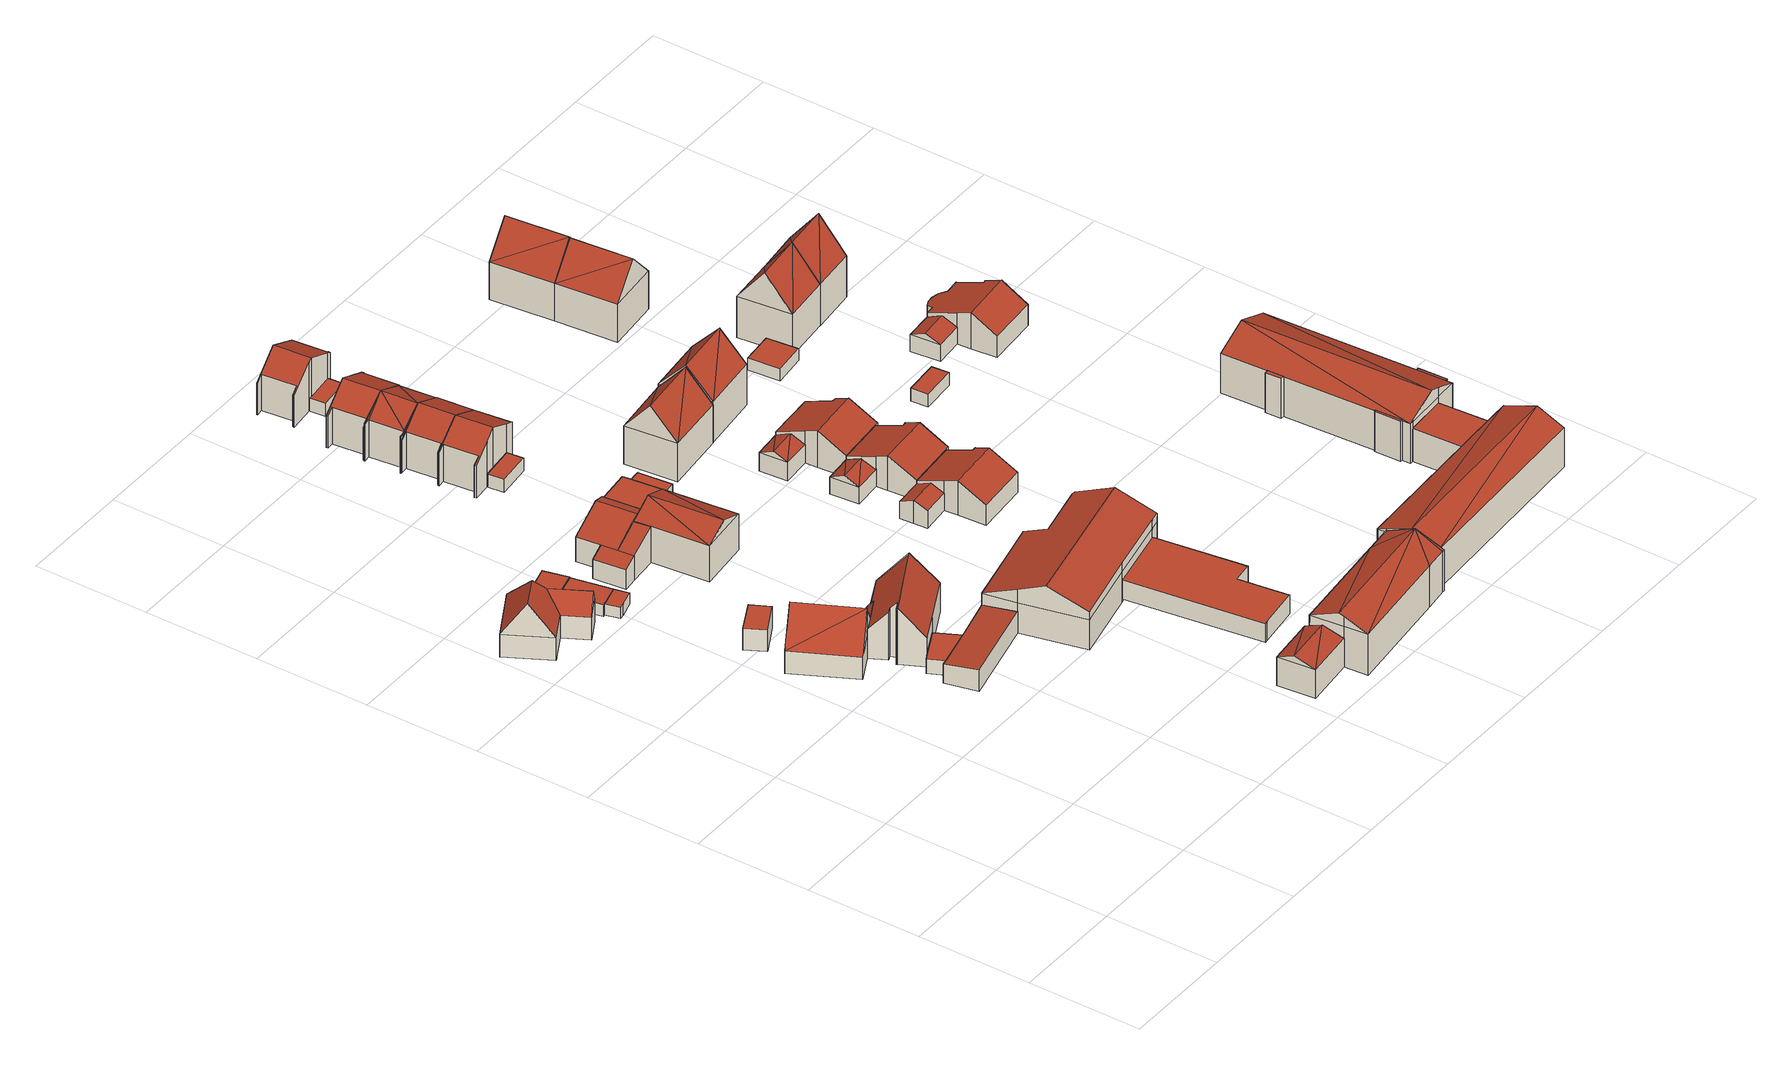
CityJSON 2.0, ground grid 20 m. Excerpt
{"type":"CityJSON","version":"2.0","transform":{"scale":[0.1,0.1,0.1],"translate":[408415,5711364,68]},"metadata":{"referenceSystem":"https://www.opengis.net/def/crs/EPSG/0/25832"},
"CityObjects":{
"building1":{"type":"Building","attributes":{"Gemeindeschluessel":"05978036","Geometrietyp2DReferenz":"3000","function":"31001_1000","roofType":"5000","measuredHeight":10.2},"geometry":[{"type":"MultiSurface","lod":"2","boundaries":[[[0,1,2,3]],[[1,4,5,2]],[[4,6,7,5]],[[6,8,9,7]],[[8,10,11,9]],[[10,0,3,11]],[[12,10,8]],[[13,14,12,8,6]],[[15,13,6,4]],[[15,4,1]],[[14,13,15,1,0]],[[12,14,0,10]],[[3,2,5,7,9,11]]],"semantics":{"surfaces":[{"type":"WallSurface"},{"type":"RoofSurface"},{"type":"GroundSurface"}],"values":[0,0,0,0,0,0,0,1,1,0,1,1,2]}}]},
"building2":{"type":"Building","attributes":{"Gemeindeschluessel":"05978036","Geometrietyp2DReferenz":"3000","function":"31001_1000","roofType":"3100","measuredHeight":9.92},"geometry":[{"type":"MultiSurface","lod":"2","boundaries":[[[16,17,18,19]],[[17,20,21,18]],[[20,22,23,21]],[[22,24,25,23]],[[24,26,27,25]],[[26,16,19,27]],[[28,16,29]],[[29,16,26]],[[22,20,17,28]],[[28,29,30,22]],[[22,30,24]],[[24,30,29,26]],[[16,28,17]],[[19,18,21,23,25,27]]],"semantics":{"surfaces":[{"type":"WallSurface"},{"type":"RoofSurface"},{"type":"GroundSurface"}],"values":[0,0,0,0,0,0,1,1,1,1,0,0,0,2]}}]},
"building3":{"type":"Building","attributes":{"Gemeindeschluessel":"05978036","Geometrietyp2DReferenz":"3000","function":"31001_1310","roofType":"1000","measuredHeight":2.11},"geometry":[{"type":"MultiSurface","lod":"2","boundaries":[[[31,32,33,34]],[[32,35,36,33]],[[35,37,38,36]],[[37,39,40,38]],[[39,41,42,40]],[[41,31,34,42]],[[41,39,37,35,32,31]],[[34,33,36,38,40,42]]],"semantics":{"surfaces":[{"type":"WallSurface"},{"type":"RoofSurface"},{"type":"GroundSurface"}],"values":[0,0,0,0,0,0,1,2]}}]},
"building4":{"type":"Building","attributes":{"Gemeindeschluessel":"05978036","Geometrietyp2DReferenz":"3000","function":"31001_2460","roofType":"2100","measuredHeight":2.49},"geometry":[{"type":"MultiSurface","lod":"2","boundaries":[[[43,44,45,46]],[[44,47,48,45]],[[47,37,38,48]],[[37,35,36,38]],[[35,32,33,36]],[[32,43,46,33]],[[32,35,37,47,44,43]],[[46,45,48,38,36,33]]],"semantics":{"surfaces":[{"type":"WallSurface"},{"type":"RoofSurface"},{"type":"GroundSurface"}],"values":[0,0,0,0,0,0,1,2]}}]},
"building5":{"type":"Building","attributes":{"Gemeindeschluessel":"05978036","Geometrietyp2DReferenz":"3000","function":"51009_1610","roofType":"1000","measuredHeight":2.52},"geometry":[{"type":"MultiSurface","lod":"2","boundaries":[[[49,50,51,52]],[[50,53,48,51]],[[53,54,45,48]],[[54,49,52,45]],[[54,53,50,49]],[[52,51,48,45]]],"semantics":{"surfaces":[{"type":"WallSurface"},{"type":"RoofSurface"},{"type":"GroundSurface"}],"values":[0,0,0,0,1,2]}}]},
"building6":{"type":"Building","attributes":{"Gemeindeschluessel":"05978036","Geometrietyp2DReferenz":"3000","function":"31001_2460","roofType":"1000","measuredHeight":3.92},"geometry":[{"type":"MultiSurface","lod":"2","boundaries":[[[55,56,57,58]],[[56,59,60,57]],[[59,61,62,60]],[[61,55,58,62]],[[61,59,56,55]],[[58,57,60,62]]],"semantics":{"surfaces":[{"type":"WallSurface"},{"type":"RoofSurface"},{"type":"GroundSurface"}],"values":[0,0,0,0,1,2]}}]},
"building7":{"type":"Building","attributes":{"Gemeindeschluessel":"05978036","Geometrietyp2DReferenz":"3000","function":"31001_2460","roofType":"1000","measuredHeight":2.75},"geometry":[{"type":"MultiSurface","lod":"2","boundaries":[[[63,64,65,66]],[[64,67,68,65]],[[67,69,70,68]],[[69,71,72,70]],[[71,63,66,72]],[[71,69,67,64,63]],[[66,65,68,70,72]]],"semantics":{"surfaces":[{"type":"WallSurface"},{"type":"RoofSurface"},{"type":"GroundSurface"}],"values":[0,0,0,0,0,1,2]}}]},
"building8":{"type":"Building","attributes":{"Gemeindeschluessel":"05978036","Geometrietyp2DReferenz":"3000","function":"31001_2460","roofType":"2100","measuredHeight":4.07},"geometry":[{"type":"MultiSurface","lod":"2","boundaries":[[[73,74,75,76]],[[74,77,78,75]],[[77,79,80,78]],[[79,81,82,80]],[[81,83,84,82]],[[83,73,76,84]],[[83,81,79,77,74,73]],[[76,75,78,80,82,84]]],"semantics":{"surfaces":[{"type":"WallSurface"},{"type":"RoofSurface"},{"type":"GroundSurface"}],"values":[0,0,0,0,0,0,1,2]}}]},
"building9":{"type":"Building","attributes":{"Gemeindeschluessel":"05978036","Geometrietyp2DReferenz":"3000","function":"31001_1000"},"children":["building9-1","building9-2"]},
"building9-1":{"type":"BuildingPart","attributes":{"roofType":"3100","measuredHeight":10.44},"parents":["building9"],"geometry":[{"type":"MultiSurface","lod":"2","boundaries":[[[85,86,87,88]],[[86,89,90,87]],[[89,91,92,90]],[[91,93,94,92]],[[93,95,96,94]],[[95,97,98,96]],[[97,99,25,98]],[[99,100,23,25]],[[101,102,103,104]],[[101,105,106,102]],[[105,107,108,106]],[[107,109,110,108]],[[109,111,112,110]],[[111,85,88,112]],[[107,105,101,104,113,114,100,99,97,95,93,91,89]],[[89,86,85,111,109,107]],[[88,87,90,92,94,96,98,25,23,115,103,102,106,108,110,112]],[[114,115,23,100]],[[104,103,115,114,113]]],"semantics":{"surfaces":[{"type":"WallSurface"},{"type":"RoofSurface"},{"type":"GroundSurface"},{"type":"ClosureSurface"}],"values":[0,0,0,0,0,0,0,0,0,0,0,0,0,0,1,1,2,3,3]}}]},
"building9-2":{"type":"BuildingPart","attributes":{"roofType":"2100","measuredHeight":5.48},"parents":["building9"],"geometry":[{"type":"MultiSurface","lod":"2","boundaries":[[[116,21,23,100]],[[116,117,118,21]],[[117,119,120,118]],[[119,121,122,120]],[[121,104,103,122]],[[114,113,104,121,119,117,116,100]],[[23,21,118,120,122,103,115]],[[115,103,104,113,114]],[[100,23,115,114]]],"semantics":{"surfaces":[{"type":"WallSurface"},{"type":"RoofSurface"},{"type":"GroundSurface"},{"type":"ClosureSurface"}],"values":[0,0,0,0,0,1,2,3,3]}}]},
"building10":{"type":"Building","attributes":{"Gemeindeschluessel":"05978036","Geometrietyp2DReferenz":"3000","function":"31001_1000"},"children":["building10-1","building10-2","building10-3","building10-4"]},
"building10-1":{"type":"BuildingPart","attributes":{"roofType":"2100","measuredHeight":4.55},"parents":["building10"],"geometry":[{"type":"MultiSurface","lod":"2","boundaries":[[[123,124,125,126]],[[123,127,128,124]],[[127,129,130,128]],[[129,127,123,126,131]],[[125,124,128,130,132]],[[126,125,132,131]],[[132,130,129,131]]],"semantics":{"surfaces":[{"type":"WallSurface"},{"type":"RoofSurface"},{"type":"GroundSurface"},{"type":"ClosureSurface"}],"values":[0,0,0,1,2,3,3]}}]},
"building10-2":{"type":"BuildingPart","attributes":{"roofType":"3100","measuredHeight":8.54},"parents":["building10"],"geometry":[{"type":"MultiSurface","lod":"2","boundaries":[[[133,134,135,136]],[[134,137,138,135]],[[139,140,141,142,143]],[[139,133,136,140]],[[139,144,133]],[[139,145,144]],[[134,144,145]],[[145,146,147,148,137,134]],[[143,146,145,139]],[[133,144,134]],[[136,135,138,149,141,140]],[[149,138,137,148,150]],[[141,149,150,142]],[[142,150,148,143]],[[146,143,147]],[[147,143,148]]],"semantics":{"surfaces":[{"type":"WallSurface"},{"type":"RoofSurface"},{"type":"GroundSurface"},{"type":"ClosureSurface"}],"values":[0,0,0,0,1,1,1,1,0,0,2,3,3,3,0,3]}}]},
"building10-3":{"type":"BuildingPart","attributes":{"roofType":"2100","measuredHeight":6.69},"parents":["building10"],"geometry":[{"type":"MultiSurface","lod":"2","boundaries":[[[126,125,138,137]],[[126,137,148,151,131]],[[132,149,138,125]],[[132,131,151,150,149]],[[150,151,148]],[[137,138,149,150,148]],[[132,125,126,131]]],"semantics":{"surfaces":[{"type":"WallSurface"},{"type":"RoofSurface"},{"type":"GroundSurface"},{"type":"ClosureSurface"}],"values":[0,1,2,3,3,3,3]}}]},
"building10-4":{"type":"BuildingPart","attributes":{"roofType":"3100","measuredHeight":7.18},"parents":["building10"],"geometry":[{"type":"MultiSurface","lod":"2","boundaries":[[[152,153,130,129]],[[152,154,155,153]],[[154,142,141,155]],[[129,131,156,157,152]],[[158,157,156,147,143]],[[154,158,143,142]],[[152,157,158,154]],[[130,153,155,141,149,132]],[[149,141,142,150]],[[131,132,149,150,151]],[[132,131,129,130]],[[151,148,147,156,131]],[[142,143,148,150]],[[143,147,148]],[[150,148,151]]],"semantics":{"surfaces":[{"type":"WallSurface"},{"type":"RoofSurface"},{"type":"GroundSurface"},{"type":"ClosureSurface"}],"values":[0,0,0,1,1,0,0,2,3,3,3,0,3,3,3]}}]},
"building11":{"type":"Building","attributes":{"Gemeindeschluessel":"05978036","Geometrietyp2DReferenz":"3000","function":"31001_2460","roofType":"1000","measuredHeight":3.06},"geometry":[{"type":"MultiSurface","lod":"2","boundaries":[[[159,160,161,162]],[[160,163,164,161]],[[163,165,166,164]],[[165,167,168,166]],[[167,159,162,168]],[[167,165,163,160,159]],[[162,161,164,166,168]]],"semantics":{"surfaces":[{"type":"WallSurface"},{"type":"RoofSurface"},{"type":"GroundSurface"}],"values":[0,0,0,0,0,1,2]}}]},
"building12":{"type":"Building","attributes":{"Gemeindeschluessel":"05978036","Geometrietyp2DReferenz":"3000","function":"31001_3211","roofType":"5000","measuredHeight":10.09},"geometry":[{"type":"MultiSurface","lod":"2","boundaries":[[[169,170,171,172]],[[170,173,174,171]],[[173,175,176,174]],[[175,177,178,176]],[[177,179,180,178]],[[179,181,182,180]],[[181,183,184,182]],[[183,185,186,184]],[[185,187,84,186]],[[187,188,82,84]],[[188,169,172,82]],[[189,190,191,170,169,192,193,194,195]],[[195,194,196,197,198,199]],[[177,189,195,199,179]],[[179,199,198,181]],[[181,198,197,183]],[[183,197,196,185]],[[185,196,194,193,187]],[[187,193,192,188]],[[188,192,169]],[[173,191,190,175]],[[170,191,173]],[[175,190,189,177]],[[172,171,174,176,178,180,182,184,186,84,82]]],"semantics":{"surfaces":[{"type":"WallSurface"},{"type":"RoofSurface"},{"type":"GroundSurface"}],"values":[0,0,0,0,0,0,0,0,0,0,0,1,1,0,0,0,0,0,0,0,0,0,0,2]}}]},
"building13":{"type":"Building","attributes":{"Gemeindeschluessel":"05978036","Geometrietyp2DReferenz":"3000","function":"31001_2460","roofType":"1000","measuredHeight":2.46},"geometry":[{"type":"MultiSurface","lod":"2","boundaries":[[[200,201,202,203]],[[201,204,205,202]],[[204,206,207,205]],[[206,200,203,207]],[[206,204,201,200]],[[203,202,205,207]]],"semantics":{"surfaces":[{"type":"WallSurface"},{"type":"RoofSurface"},{"type":"GroundSurface"}],"values":[0,0,0,0,1,2]}}]},
"building14":{"type":"Building","attributes":{"Gemeindeschluessel":"05978036","Geometrietyp2DReferenz":"3000","function":"31001_1000","roofType":"3100","measuredHeight":9.76},"geometry":[{"type":"MultiSurface","lod":"2","boundaries":[[[208,209,210,211]],[[209,212,213,210]],[[212,214,215,213]],[[214,216,217,215]],[[216,218,219,217]],[[218,220,221,219]],[[220,222,223,221]],[[222,224,225,223]],[[224,226,202,225]],[[226,227,228,202]],[[227,229,203,228]],[[229,230,231,203]],[[230,208,211,231]],[[227,226,224,222,220,218]],[[218,216,214,212,209,208,230,229,227]],[[211,210,213,215,217,219,221,223,225,202,228,203,231]]],"semantics":{"surfaces":[{"type":"WallSurface"},{"type":"RoofSurface"},{"type":"GroundSurface"}],"values":[0,0,0,0,0,0,0,0,0,0,0,0,0,1,1,2]}}]},
"building15":{"type":"Building","attributes":{"Gemeindeschluessel":"05978036","Geometrietyp2DReferenz":"3000","function":"31001_1000","roofType":"3100","measuredHeight":9.68},"geometry":[{"type":"MultiSurface","lod":"2","boundaries":[[[232,233,234,235]],[[233,236,237,234]],[[236,238,239,237]],[[238,240,241,239]],[[240,242,243,241]],[[242,220,244,243]],[[220,218,245,244]],[[218,216,246,245]],[[216,247,248,246]],[[247,232,235,248]],[[218,220,242,240]],[[240,238,236,233,232,247,216,218]],[[235,234,237,239,241,243,244,245,246,248]]],"semantics":{"surfaces":[{"type":"WallSurface"},{"type":"RoofSurface"},{"type":"GroundSurface"}],"values":[0,0,0,0,0,0,0,0,0,0,1,1,2]}}]},
"building16":{"type":"Building","attributes":{"Gemeindeschluessel":"05978036","Geometrietyp2DReferenz":"3000","function":"31001_1000","roofType":"5000","measuredHeight":9.7},"geometry":[{"type":"MultiSurface","lod":"2","boundaries":[[[249,250,251,252]],[[250,253,254,251]],[[253,255,256,254]],[[255,257,258,256]],[[257,259,260,258]],[[259,261,262,260]],[[261,263,264,262]],[[263,249,252,264]],[[250,265,253]],[[265,250,266]],[[266,261,259]],[[266,263,261]],[[263,266,249]],[[259,265,266]],[[259,255,265]],[[255,259,257]],[[255,253,265]],[[250,249,266]],[[252,251,254,256,258,260,262,264]]],"semantics":{"surfaces":[{"type":"WallSurface"},{"type":"RoofSurface"},{"type":"GroundSurface"}],"values":[0,0,0,0,0,0,0,0,1,1,1,1,1,1,1,1,0,0,2]}}]},
"building17":{"type":"Building","attributes":{"Gemeindeschluessel":"05978036","Geometrietyp2DReferenz":"3000","function":"31001_3021","roofType":"1000","measuredHeight":3.51},"geometry":[{"type":"MultiSurface","lod":"2","boundaries":[[[267,268,269,270]],[[268,271,272,269]],[[271,273,274,272]],[[273,275,276,274]],[[275,277,278,276]],[[277,279,280,278]],[[279,267,270,280]],[[279,277,275,273,271,268,267]],[[270,269,272,274,276,278,280]]],"semantics":{"surfaces":[{"type":"WallSurface"},{"type":"RoofSurface"},{"type":"GroundSurface"}],"values":[0,0,0,0,0,0,0,1,2]}}]},
"building18":{"type":"Building","attributes":{"Gemeindeschluessel":"05978036","Geometrietyp2DReferenz":"3000","function":"31001_2460","roofType":"1000","measuredHeight":2.4},"geometry":[{"type":"MultiSurface","lod":"2","boundaries":[[[281,282,283,284]],[[282,285,286,283]],[[285,287,288,286]],[[287,289,290,288]],[[289,281,284,290]],[[289,287,285,282,281]],[[284,283,286,288,290]]],"semantics":{"surfaces":[{"type":"WallSurface"},{"type":"RoofSurface"},{"type":"GroundSurface"}],"values":[0,0,0,0,0,1,2]}}]},
"building19":{"type":"Building","attributes":{"Gemeindeschluessel":"05978036","Geometrietyp2DReferenz":"3000","function":"31001_1000","roofType":"3100","measuredHeight":9.58},"geometry":[{"type":"MultiSurface","lod":"2","boundaries":[[[291,292,293,294]],[[292,295,296,293]],[[295,297,298,296]],[[297,299,300,298]],[[299,301,302,300]],[[301,303,304,302]],[[303,305,306,304]],[[305,307,308,306]],[[307,266,309,308]],[[266,310,311,309]],[[310,312,313,311]],[[312,291,294,313]],[[266,307,305,303,301,299]],[[299,297,295,292,291,312,310,266]],[[294,293,296,298,300,302,304,306,308,309,311,313]]],"semantics":{"surfaces":[{"type":"WallSurface"},{"type":"RoofSurface"},{"type":"GroundSurface"}],"values":[0,0,0,0,0,0,0,0,0,0,0,0,1,1,2]}}]},
"building20":{"type":"Building","attributes":{"Gemeindeschluessel":"05978036","Geometrietyp2DReferenz":"3000","function":"31001_1000","roofType":"3100","measuredHeight":9.55},"geometry":[{"type":"MultiSurface","lod":"2","boundaries":[[[314,315,316,317]],[[315,318,319,316]],[[318,320,321,319]],[[320,322,323,321]],[[322,324,325,323]],[[324,326,327,325]],[[326,328,329,327]],[[328,330,331,329]],[[330,332,333,331]],[[332,334,335,333]],[[334,336,337,335]],[[336,338,339,337]],[[338,340,341,339]],[[340,314,317,341]],[[336,334,332,330,328,326,324]],[[324,322,320,318,315,314,340,338,336]],[[317,316,319,321,323,325,327,329,331,333,335,337,339,341]]],"semantics":{"surfaces":[{"type":"WallSurface"},{"type":"RoofSurface"},{"type":"GroundSurface"}],"values":[0,0,0,0,0,0,0,0,0,0,0,0,0,0,1,1,2]}}]},
"building21":{"type":"Building","attributes":{"Gemeindeschluessel":"05978036","Geometrietyp2DReferenz":"3000","function":"31001_2460","roofType":"1000","measuredHeight":2.38},"geometry":[{"type":"MultiSurface","lod":"2","boundaries":[[[342,343,335,339]],[[343,344,345,335]],[[344,346,347,345]],[[346,342,339,347]],[[346,344,343,342]],[[339,335,345,347]]],"semantics":{"surfaces":[{"type":"WallSurface"},{"type":"RoofSurface"},{"type":"GroundSurface"}],"values":[0,0,0,0,1,2]}}]},
"building22":{"type":"Building","attributes":{"Gemeindeschluessel":"05978036","Geometrietyp2DReferenz":"3000","function":"31001_1000","roofType":"3100","measuredHeight":12.46},"geometry":[{"type":"MultiSurface","lod":"2","boundaries":[[[348,349,350,351]],[[349,352,353,350]],[[352,354,355,353]],[[354,348,351,355]],[[352,349,356]],[[348,354,357]],[[349,357,356]],[[357,349,348]],[[354,356,357]],[[356,354,352]],[[351,350,353,355]]],"semantics":{"surfaces":[{"type":"WallSurface"},{"type":"RoofSurface"},{"type":"GroundSurface"}],"values":[0,0,0,0,0,0,1,1,1,1,2]}}]},
"building23":{"type":"Building","attributes":{"Gemeindeschluessel":"05978036","Geometrietyp2DReferenz":"3000","function":"31001_1000"},"children":["building23-1","building23-2"]},
"building23-1":{"type":"BuildingPart","attributes":{"roofType":"3100","measuredHeight":4.21},"parents":["building23"],"geometry":[{"type":"MultiSurface","lod":"2","boundaries":[[[358,359,360,361]],[[359,362,363,360]],[[362,364,365,363]],[[366,358,361,367]],[[368,364,362,359]],[[359,358,366,368]],[[361,360,363,365,369,367]],[[369,365,364,368]],[[366,367,369,368]]],"semantics":{"surfaces":[{"type":"WallSurface"},{"type":"RoofSurface"},{"type":"GroundSurface"},{"type":"ClosureSurface"}],"values":[0,0,0,0,1,1,2,3,3]}}]},
"building23-2":{"type":"BuildingPart","attributes":{"roofType":"3100","measuredHeight":6.36},"parents":["building23"],"geometry":[{"type":"MultiSurface","lod":"2","boundaries":[[[370,371,367,372]],[[371,366,367]],[[373,374,375,365,364]],[[374,376,377,375]],[[376,378,379,377]],[[378,380,381,379]],[[380,382,383,381]],[[382,384,385,383]],[[384,370,372,385]],[[380,378,376,374,373,371,370]],[[370,384,382,380]],[[372,367,369,365,375,377,379,381,383,385]],[[373,364,368,366,371]],[[364,365,369,368]],[[368,369,367,366]]],"semantics":{"surfaces":[{"type":"WallSurface"},{"type":"RoofSurface"},{"type":"GroundSurface"},{"type":"ClosureSurface"}],"values":[0,0,0,0,0,0,0,0,0,1,1,2,0,3,3]}}]},
"building24":{"type":"Building","attributes":{"Gemeindeschluessel":"05978036","Geometrietyp2DReferenz":"3000","function":"31001_1000"},"children":["building24-1","building24-2"]},
"building24-1":{"type":"BuildingPart","attributes":{"roofType":"3100","measuredHeight":4.24},"parents":["building24"],"geometry":[{"type":"MultiSurface","lod":"2","boundaries":[[[386,387,388,389]],[[387,390,391,388]],[[390,392,393,391]],[[394,395,392]],[[394,392,390]],[[387,386,396]],[[396,395,394,387]],[[387,394,390]],[[393,389,388,391]],[[389,393,392,386]],[[395,396,386,392]]],"semantics":{"surfaces":[{"type":"WallSurface"},{"type":"RoofSurface"},{"type":"GroundSurface"},{"type":"ClosureSurface"}],"values":[0,0,0,1,1,1,1,0,2,3,3]}}]},
"building24-2":{"type":"BuildingPart","attributes":{"roofType":"3100","measuredHeight":6.4},"parents":["building24"],"geometry":[{"type":"MultiSurface","lod":"2","boundaries":[[[397,398,399,400]],[[398,401,389,399]],[[401,386,389]],[[402,403,404,393,392]],[[403,405,406,404]],[[405,407,408,406]],[[407,409,410,408]],[[409,411,412,410]],[[411,413,414,412]],[[413,397,400,414]],[[409,407,405,403,402,401,398]],[[398,397,413,411,409]],[[400,399,389,393,404,406,408,410,412,414]],[[402,392,395,396,386,401]],[[392,393,389,386]],[[392,386,396,395]]],"semantics":{"surfaces":[{"type":"WallSurface"},{"type":"RoofSurface"},{"type":"GroundSurface"},{"type":"ClosureSurface"}],"values":[0,0,0,0,0,0,0,0,0,0,1,1,2,0,3,3]}}]},
"building25":{"type":"Building","attributes":{"Gemeindeschluessel":"05978036","Geometrietyp2DReferenz":"3000","function":"31001_1000"},"children":["building25-1","building25-2"]},
"building25-1":{"type":"BuildingPart","attributes":{"roofType":"3100","measuredHeight":4.6},"parents":["building25"],"geometry":[{"type":"MultiSurface","lod":"2","boundaries":[[[415,416,417,418]],[[416,419,420,417]],[[419,421,422,420]],[[419,416,423]],[[424,416,415]],[[416,424,423]],[[421,423,424]],[[423,421,419]],[[418,417,420,422]],[[418,422,421,415]],[[415,421,424]]],"semantics":{"surfaces":[{"type":"WallSurface"},{"type":"RoofSurface"},{"type":"GroundSurface"},{"type":"ClosureSurface"}],"values":[0,0,0,0,1,1,1,1,2,3,3]}}]},
"building25-2":{"type":"BuildingPart","attributes":{"roofType":"3100","measuredHeight":6.83},"parents":["building25"],"geometry":[{"type":"MultiSurface","lod":"2","boundaries":[[[425,426,427,428]],[[426,429,415,418,427]],[[430,431,432,422,421]],[[431,433,434,432]],[[433,435,436,434]],[[435,437,438,436]],[[437,439,440,438]],[[439,441,442,440]],[[441,425,428,442]],[[437,435,433,431,430,429,426]],[[426,425,441,439,437]],[[428,427,418,422,432,434,436,438,440,442]],[[430,421,424,415,429]],[[421,422,418,415]],[[421,415,424]]],"semantics":{"surfaces":[{"type":"WallSurface"},{"type":"RoofSurface"},{"type":"GroundSurface"},{"type":"ClosureSurface"}],"values":[0,0,0,0,0,0,0,0,0,1,1,2,0,3,3]}}]},
"building26":{"type":"Building","attributes":{"Gemeindeschluessel":"05978036","Geometrietyp2DReferenz":"3000","function":"31001_1000","roofType":"3100","measuredHeight":12.59},"geometry":[{"type":"MultiSurface","lod":"2","boundaries":[[[443,444,445,446]],[[444,447,448,445]],[[447,449,450,448]],[[449,443,446,450]],[[447,444,451]],[[443,449,452]],[[444,452,451]],[[452,444,443]],[[449,451,452]],[[451,449,447]],[[446,445,448,450]]],"semantics":{"surfaces":[{"type":"WallSurface"},{"type":"RoofSurface"},{"type":"GroundSurface"}],"values":[0,0,0,0,0,0,1,1,1,1,2]}}]},
"building27":{"type":"Building","attributes":{"name":"Harkortschule","Gemeindeschluessel":"05978036","Geometrietyp2DReferenz":"3000","function":"31001_3021"},"children":["building27-1","building27-2","building27-3","building27-4","building27-5","building27-6","building27-7","building27-8"]},
"building27-1":{"type":"BuildingPart","attributes":{"roofType":"5000","measuredHeight":9.54},"parents":["building27"],"geometry":[{"type":"MultiSurface","lod":"2","boundaries":[[[453,454,455,456]],[[454,457,458,455]],[[457,459,460,461,458]],[[462,463,464,465,466]],[[463,467,468,464]],[[467,469,470,468]],[[463,471,472]],[[471,463,462,459,457,473,474]],[[472,469,467]],[[469,472,471,475]],[[453,476,474,473,454]],[[454,473,457]],[[463,472,467]],[[456,455,458,461,465,464,468,470]],[[466,460,459,462]],[[466,465,461,460]],[[456,470,469,453]],[[474,476,471]],[[475,476,453,469]],[[471,476,475]]],"semantics":{"surfaces":[{"type":"WallSurface"},{"type":"RoofSurface"},{"type":"GroundSurface"},{"type":"ClosureSurface"}],"values":[0,0,0,0,0,0,1,1,1,1,0,0,0,2,0,3,3,0,3,3]}}]},
"building27-2":{"type":"BuildingPart","attributes":{"roofType":"1000","measuredHeight":7.41},"parents":["building27"],"geometry":[{"type":"MultiSurface","lod":"2","boundaries":[[[477,478,479,480,481]],[[482,483,484,485,486]],[[483,477,481,484]],[[483,482,478,477]],[[481,480,485,484]],[[486,479,478,482]],[[486,485,480,479]]],"semantics":{"surfaces":[{"type":"WallSurface"},{"type":"RoofSurface"},{"type":"GroundSurface"},{"type":"ClosureSurface"}],"values":[0,0,0,1,2,0,3]}}]},
"building27-3":{"type":"BuildingPart","attributes":{"roofType":"5000","measuredHeight":6.68},"parents":["building27"],"geometry":[{"type":"MultiSurface","lod":"2","boundaries":[[[487,488,489,490]],[[491,492,493,494]],[[492,487,490,493]],[[488,495,496,497]],[[495,488,487]],[[496,492,491]],[[492,496,495]],[[487,492,495]],[[490,489,498,494,493]],[[498,489,488,499]],[[494,498,499,491]],[[488,497,499]],[[491,499,497,496]]],"semantics":{"surfaces":[{"type":"WallSurface"},{"type":"RoofSurface"},{"type":"GroundSurface"},{"type":"ClosureSurface"}],"values":[0,0,0,1,1,1,1,0,2,0,3,0,3]}}]},
"building27-4":{"type":"BuildingPart","attributes":{"roofType":"1000","measuredHeight":6.16},"parents":["building27"],"geometry":[{"type":"MultiSurface","lod":"2","boundaries":[[[500,466,465,501]],[[460,502,503,461]],[[460,466,500,502]],[[503,501,465,461]],[[501,503,502,500]],[[461,465,466,460]]],"semantics":{"surfaces":[{"type":"WallSurface"},{"type":"RoofSurface"},{"type":"GroundSurface"},{"type":"ClosureSurface"}],"values":[0,0,1,2,3,3]}}]},
"building27-5":{"type":"BuildingPart","attributes":{"roofType":"5000","measuredHeight":9.81},"parents":["building27"],"geometry":[{"type":"MultiSurface","lod":"2","boundaries":[[[504,505,506,507]],[[505,476,453,456,506]],[[508,509,510,470,469]],[[509,511,512,510]],[[511,513,514,512]],[[513,515,516,514]],[[515,517,491,494,516]],[[518,504,507,498,499,497]],[[505,519,471,476]],[[505,520,519]],[[520,505,504,518]],[[519,511,509,521]],[[519,513,511]],[[519,515,513]],[[515,519,520,522]],[[515,522,517]],[[517,522,520,518]],[[508,521,509]],[[507,506,456,470,510,512,514,516,494,498]],[[469,475,508]],[[469,470,456,453]],[[469,453,476,475]],[[497,496,491,517,518]],[[498,494,491,499]],[[499,491,496,497]],[[519,521,508,475,471]],[[471,475,476]]],"semantics":{"surfaces":[{"type":"WallSurface"},{"type":"RoofSurface"},{"type":"GroundSurface"},{"type":"ClosureSurface"}],"values":[0,0,0,0,0,0,0,0,1,1,1,1,1,1,1,0,0,0,2,0,3,3,0,3,3,0,3]}}]},
"building27-6":{"type":"BuildingPart","attributes":{"roofType":"1000","measuredHeight":7.5},"parents":["building27"],"geometry":[{"type":"MultiSurface","lod":"2","boundaries":[[[523,524,525,526]],[[524,527,528,529,525]],[[530,523,526,531,532]],[[530,527,524,523]],[[526,525,529,531]],[[532,528,527,530]],[[532,531,529,528]]],"semantics":{"surfaces":[{"type":"WallSurface"},{"type":"RoofSurface"},{"type":"GroundSurface"},{"type":"ClosureSurface"}],"values":[0,0,0,1,2,0,3]}}]},
"building27-7":{"type":"BuildingPart","attributes":{"roofType":"1000","measuredHeight":7.15},"parents":["building27"],"geometry":[{"type":"MultiSurface","lod":"2","boundaries":[[[533,534,535,536]],[[534,537,538,535]],[[537,539,540,538]],[[539,537,534,533]],[[536,535,538,540]],[[536,540,539,533]]],"semantics":{"surfaces":[{"type":"WallSurface"},{"type":"RoofSurface"},{"type":"GroundSurface"},{"type":"ClosureSurface"}],"values":[0,0,0,1,2,3]}}]},
"building27-8":{"type":"BuildingPart","attributes":{"roofType":"3100","measuredHeight":9.88},"parents":["building27"],"geometry":[{"type":"MultiSurface","lod":"2","boundaries":[[[528,486,485,529]],[[479,541,542,480]],[[541,543,544,542]],[[543,545,533,536,544]],[[546,547,548,540,539]],[[547,549,500,501,548]],[[550,551,552,503,502]],[[551,532,531,552]],[[551,553,554,555]],[[555,541,479,486,528,532,551]],[[543,554,556,547,546,545]],[[543,555,554]],[[547,556,549]],[[549,556,554,553,550]],[[550,553,551]],[[541,555,543]],[[531,529,485,480,542,544,536,540,548,501,503,552]],[[529,531,532,528]],[[480,485,486,479]],[[539,533,545,546]],[[539,540,536,533]],[[502,500,549,550]],[[502,503,501,500]]],"semantics":{"surfaces":[{"type":"WallSurface"},{"type":"RoofSurface"},{"type":"GroundSurface"},{"type":"ClosureSurface"}],"values":[0,0,0,0,0,0,0,0,1,1,1,1,0,0,0,0,2,3,3,0,3,0,3]}}]},
"building28":{"type":"Building","attributes":{"Gemeindeschluessel":"05978036","Geometrietyp2DReferenz":"3000","function":"31001_2460","roofType":"1000","measuredHeight":2.21},"geometry":[{"type":"MultiSurface","lod":"2","boundaries":[[[557,558,559,560]],[[558,561,562,559]],[[561,563,564,562]],[[563,557,560,564]],[[563,561,558,557]],[[560,559,562,564]]],"semantics":{"surfaces":[{"type":"WallSurface"},{"type":"RoofSurface"},{"type":"GroundSurface"}],"values":[0,0,0,0,1,2]}}]},
"building29":{"type":"Building","attributes":{"Gemeindeschluessel":"05978036","Geometrietyp2DReferenz":"3000","function":"31001_2460","roofType":"1000","measuredHeight":2.35},"geometry":[{"type":"MultiSurface","lod":"2","boundaries":[[[565,566,567,568]],[[566,569,570,567]],[[569,571,572,570]],[[571,565,568,572]],[[571,569,566,565]],[[568,567,570,572]]],"semantics":{"surfaces":[{"type":"WallSurface"},{"type":"RoofSurface"},{"type":"GroundSurface"}],"values":[0,0,0,0,1,2]}}]},
"building30":{"type":"Building","attributes":{"Gemeindeschluessel":"05978036","Geometrietyp2DReferenz":"3000","function":"31001_1000","roofType":"3100","measuredHeight":12.48},"geometry":[{"type":"MultiSurface","lod":"2","boundaries":[[[573,574,575,576]],[[574,577,578,575]],[[577,579,580,578]],[[579,573,576,580]],[[577,574,581]],[[573,579,582]],[[582,574,573]],[[574,582,581]],[[579,581,582]],[[581,579,577]],[[576,575,578,580]]],"semantics":{"surfaces":[{"type":"WallSurface"},{"type":"RoofSurface"},{"type":"GroundSurface"}],"values":[0,0,0,0,0,0,1,1,1,1,2]}}]},
"building31":{"type":"Building","attributes":{"Gemeindeschluessel":"05978036","Geometrietyp2DReferenz":"3000","function":"31001_1000","roofType":"3100","measuredHeight":12.44},"geometry":[{"type":"MultiSurface","lod":"2","boundaries":[[[579,583,584,580]],[[583,585,586,584]],[[585,573,576,586]],[[573,579,580,576]],[[585,583,587]],[[579,573,588]],[[583,588,587]],[[588,583,579]],[[587,573,585]],[[573,587,588]],[[580,584,586,576]]],"semantics":{"surfaces":[{"type":"WallSurface"},{"type":"RoofSurface"},{"type":"GroundSurface"}],"values":[0,0,0,0,0,0,1,1,1,1,2]}}]},
"building32":{"type":"Building","attributes":{"Gemeindeschluessel":"05978036","Geometrietyp2DReferenz":"3000","function":"31001_1000","roofType":"3100","measuredHeight":13.76},"geometry":[{"type":"MultiSurface","lod":"2","boundaries":[[[589,590,591,592]],[[590,593,594,591]],[[593,595,596,594]],[[595,589,592,596]],[[593,590,597]],[[589,595,598]],[[590,598,597]],[[598,590,589]],[[595,597,598]],[[597,595,593]],[[592,591,594,596]]],"semantics":{"surfaces":[{"type":"WallSurface"},{"type":"RoofSurface"},{"type":"GroundSurface"}],"values":[0,0,0,0,0,0,1,1,1,1,2]}}]},
"building33":{"type":"Building","attributes":{"Gemeindeschluessel":"05978036","Geometrietyp2DReferenz":"3000","function":"31001_1000"},"children":["building33-1","building33-2"]},
"building33-1":{"type":"BuildingPart","attributes":{"roofType":"3100","measuredHeight":4.33},"parents":["building33"],"geometry":[{"type":"MultiSurface","lod":"2","boundaries":[[[599,600,601,602]],[[600,603,604,601]],[[603,605,606,604]],[[603,600,607]],[[600,599,608,607]],[[605,603,607,608]],[[602,601,604,606]],[[602,606,605,599]],[[599,605,608]]],"semantics":{"surfaces":[{"type":"WallSurface"},{"type":"RoofSurface"},{"type":"GroundSurface"},{"type":"ClosureSurface"}],"values":[0,0,0,0,1,1,2,3,3]}}]},
"building33-2":{"type":"BuildingPart","attributes":{"roofType":"3100","measuredHeight":6.67},"parents":["building33"],"geometry":[{"type":"MultiSurface","lod":"2","boundaries":[[[609,610,611,612]],[[610,613,614,611]],[[613,615,616,614]],[[615,617,618,616]],[[617,619,620,618]],[[619,621,622,620]],[[621,623,624,622]],[[623,625,626,624]],[[625,627,628,626]],[[627,629,630,628]],[[629,631,632,630]],[[631,633,634,632]],[[633,635,599,602,634]],[[636,609,612,606,605]],[[633,631,629,627]],[[627,625,623,621,619,617,615,613,610,609,636,635,633]],[[612,611,614,616,618,620,622,624,626,628,630,632,634,602,606]],[[636,605,608,599,635]],[[605,606,602,599]],[[605,599,608]]],"semantics":{"surfaces":[{"type":"WallSurface"},{"type":"RoofSurface"},{"type":"GroundSurface"},{"type":"ClosureSurface"}],"values":[0,0,0,0,0,0,0,0,0,0,0,0,0,0,1,1,2,0,3,3]}}]},
"building34":{"type":"Building","attributes":{"Gemeindeschluessel":"05978036","Geometrietyp2DReferenz":"3000","function":"31001_1000","roofType":"3100","measuredHeight":13.75},"geometry":[{"type":"MultiSurface","lod":"2","boundaries":[[[595,637,638,639]],[[637,640,641,638]],[[640,589,642,641]],[[589,595,639,642]],[[640,637,643]],[[595,589,598]],[[637,598,643]],[[598,637,595]],[[589,643,598]],[[643,589,640]],[[639,638,641,642]]],"semantics":{"surfaces":[{"type":"WallSurface"},{"type":"RoofSurface"},{"type":"GroundSurface"}],"values":[0,0,0,0,0,0,1,1,1,1,2]}}]}
},
"vertices":[
[92,1151,48],[156,1036,48],[156,1036,6],[92,1151,6],[117,1014,48],[117,1014,6],[94,1055,48],[94,1055,6],[45,1028,48],[45,1028,6],[4,1102,48],[4,1102,6],[24,1065,108],[102,1086,80],[76,1093,108],[137,1025,80],
[204,725,56],[285,766,56],[285,766,15],[204,725,15],[336,666,56],[336,666,15],[338,662,56],[338,662,15],[304,645,56],[304,645,15],[258,621,56],[258,621,15],[245,745,114],[298,641,114],[304,645,105],
[184,1008,28],[177,1033,28],[177,1033,7],[184,1008,7],[186,1035,28],[186,1035,7],[215,1043,28],[215,1043,7],[221,1018,28],[221,1018,7],[193,1010,28],[193,1010,7],
[174,1032,28],[157,1100,31],[157,1100,7],[174,1032,7],[198,1110,31],[198,1110,7],
[146,1142,32],[187,1153,32],[187,1153,7],[146,1142,7],[198,1110,32],[157,1100,32],
[232,821,40],[285,848,40],[285,848,0],[232,821,0],[302,816,40],[302,816,0],[250,788,40],[250,788,0],
[325,553,41],[338,560,41],[338,560,14],[325,553,14],[384,583,41],[384,583,14],[406,541,41],[406,541,14],[339,525,41],[339,525,14],
[338,466,50],[325,522,45],[325,522,10],[338,466,10],[339,525,45],[339,525,10],[406,541,45],[406,541,10],[478,559,45],[478,559,10],[489,502,50],[489,502,10],
[384,583,69],[338,560,69],[338,560,15],[384,583,15],[318,600,119],[318,600,15],[317,602,117],[317,602,15],[332,610,117],[332,610,15],[327,621,104],[327,621,15],[319,617,104],[319,617,15],[304,645,69],[338,662,69],[417,708,64],[417,708,15],[366,682,15],[366,682,64],[418,704,68],[418,704,15],[440,664,119],[440,664,15],[459,628,74],[459,628,15],[462,623,68],[462,623,15],[368,680,67],[368,678,69],[368,678,15],
[336,666,64],[345,671,64],[345,671,15],[342,677,55],[342,677,15],[363,688,55],[363,688,15],
[242,1039,48],[242,1039,12],[267,1042,12],[267,1042,58],[236,1095,48],[236,1095,12],[261,1098,58],[261,1098,12],[264,1070,58],[264,1070,12],
[418,958,79],[329,948,79],[329,948,12],[418,958,12],[318,1047,79],[318,1047,12],[404,1086,79],[404,1086,12],[345,1079,12],[345,1079,58],[345,1079,79],[373,953,98],[359,1081,98],[345,1079,92],[327,1077,84],[314,1076,79],[314,1076,12],[314,1076,58],
[266,1070,58],
[256,1140,58],[256,1140,12],[337,1149,58],[337,1149,12],[326,1077,84],[318,1147,84],[337,1149,79],
[370,1176,38],[440,1184,38],[440,1184,7],[370,1176,7],[441,1175,38],[441,1175,7],[448,1118,38],[448,1118,7],[377,1110,38],[377,1110,7],
[576,582,66],[639,597,66],[639,597,10],[576,582,10],[647,557,66],[647,557,10],[737,577,66],[737,577,10],[744,577,66],[744,577,10],[772,447,66],[772,447,10],[754,443,66],[754,443,10],[641,419,66],[641,419,10],[516,390,66],[516,390,10],[489,502,66],[478,559,66],[744,577,83],[737,577,83],[647,557,83],[478,559,67],[489,502,91],[500,458,110],[758,514,110],[516,390,81],[641,419,82],[754,443,82],[772,447,82],
[339,1358,30],[399,1365,30],[399,1365,6],[339,1358,6],[402,1336,30],[402,1336,6],[342,1330,30],[342,1330,6],
[306,1359,66],[319,1360,75],[319,1360,6],[306,1359,6],[312,1419,75],[312,1419,6],[300,1418,66],[300,1418,6],[300,1420,66],[300,1420,6],[351,1425,103],[351,1425,6],[408,1431,75],[408,1431,6],[415,1370,75],[415,1370,6],[416,1367,75],[416,1367,6],[399,1365,83],[358,1361,103],[358,1361,6],[339,1358,89],[307,1355,66],[307,1355,6],
[312,1423,75],[306,1482,75],[306,1482,7],[312,1423,7],[294,1481,66],[294,1481,7],[293,1482,66],[293,1482,7],[345,1488,103],[345,1488,7],[402,1494,75],[402,1494,7],[408,1431,7],[351,1425,7],[300,1420,7],[300,1421,66],[300,1421,7],
[287,1545,74],[395,1557,74],[395,1557,6],[287,1545,6],[402,1494,74],[402,1494,6],[293,1482,74],[293,1482,6],[293,1484,74],[293,1484,6],[306,1485,74],[306,1485,6],[299,1545,74],[299,1545,6],[287,1543,74],[287,1543,6],[344,1488,103],[338,1551,103],
[753,193,51],[680,183,51],[680,183,16],[753,193,16],[674,182,51],[674,182,16],[641,419,51],[641,419,16],[754,443,51],[754,443,16],[776,285,51],[776,285,16],[741,280,51],[741,280,16],
[441,1175,29],[471,1178,29],[471,1178,5],[441,1175,5],[477,1119,29],[477,1119,5],[448,1115,29],[448,1115,5],[448,1118,29],[448,1118,5],
[299,1548,75],[293,1607,75],[293,1607,7],[299,1548,7],[281,1606,66],[281,1606,7],[280,1609,66],[280,1609,7],[331,1615,103],[331,1615,7],[389,1621,75],[389,1621,7],[390,1618,75],[390,1618,7],[389,1618,75],[389,1618,7],[395,1557,75],[395,1557,7],[338,1551,7],[287,1545,66],[287,1545,7],[287,1547,66],[287,1547,7],
[293,1679,66],[306,1681,75],[306,1681,8],[293,1679,8],[299,1740,75],[299,1740,8],[287,1738,66],[287,1738,8],[287,1740,66],[287,1740,8],[338,1746,103],[338,1746,8],[395,1752,75],[395,1752,8],[401,1691,75],[401,1691,8],[402,1691,75],[402,1691,8],[402,1687,75],[402,1687,8],[395,1687,79],[395,1687,8],[345,1681,103],[345,1681,8],[339,1681,99],[339,1681,8],[293,1676,66],[293,1676,8],
[339,1681,32],[395,1687,32],[398,1660,32],[398,1660,8],[342,1653,32],[342,1653,8],
[503,1226,75],[612,1239,75],[612,1239,4],[503,1226,4],[622,1147,75],[622,1147,4],[513,1135,75],[513,1135,4],[617,1193,128],[508,1181,128],
[626,761,41],[624,785,52],[624,785,9],[626,761,9],[622,809,41],[622,809,9],[672,813,41],[672,813,9],[676,766,41],[676,766,9],[674,789,52],[674,789,9],
[678,743,73],[676,766,64],[678,743,9],[672,813,46],[760,821,46],[760,821,9],[764,775,64],[764,775,9],[770,775,64],[770,775,9],[772,751,73],[772,751,9],[776,702,46],[776,702,9],[682,694,46],[682,694,9],
[666,882,41],[616,878,41],[616,878,10],[666,882,10],[612,928,41],[612,928,10],[661,933,41],[661,933,10],[614,903,53],[663,907,53],[663,907,52],
[672,813,47],[668,862,74],[668,862,10],[672,813,10],[666,882,66],[661,933,47],[749,941,47],[749,941,10],[753,894,65],[753,894,10],[760,895,65],[760,895,10],[763,870,74],[763,870,10],[767,822,47],[767,822,10],[760,821,47],[760,821,10],
[655,1003,42],[604,999,42],[604,999,8],[655,1003,8],[600,1048,42],[600,1048,8],[650,1053,42],[650,1053,8],[602,1023,54],[653,1028,54],
[661,933,48],[657,982,76],[657,982,8],[661,933,8],[655,1003,68],[650,1053,48],[737,1060,48],[737,1060,8],[741,1013,67],[741,1013,8],[748,1013,67],[748,1013,8],[750,990,76],[750,990,8],[755,941,48],[755,941,8],[749,941,48],[749,941,8],
[612,1239,80],[717,1251,80],[717,1251,5],[612,1239,5],[727,1159,80],[727,1159,5],[622,1147,80],[622,1147,5],[722,1205,131],[617,1193,131],
[919,134,91],[918,148,91],[918,148,18],[919,134,18],[918,150,91],[918,150,18],[1170,165,91],[1170,165,79],[1170,165,18],[1245,169,91],[1276,171,91],[1276,171,18],[1245,169,18],[1245,169,79],[1282,65,91],[1282,65,18],[928,45,91],[928,45,18],[924,91,113],[1279,112,113],[918,148,92],[919,134,97],[927,52,94],[919,134,94],
[1138,507,92],[1145,507,92],[1145,507,91],[1145,507,18],[1138,507,18],[1146,479,92],[1140,479,92],[1140,479,18],[1146,479,18],[1146,479,91],
[594,106,71],[681,116,71],[681,116,18],[594,106,18],[689,50,71],[601,40,71],[601,40,18],[689,50,18],[597,76,84],[684,86,84],[682,108,75],[682,108,18],[682,108,71],
[1239,263,79],[1239,263,18],[1165,258,79],[1165,258,18],
[690,109,94],[871,129,94],[871,129,18],[690,109,18],[928,45,94],[929,36,94],[929,36,18],[925,36,94],[925,36,18],[884,31,94],[884,31,18],[693,9,94],[693,9,18],[689,50,94],[682,108,94],[924,85,116],[688,58,116],[928,45,98],[689,50,112],
[1154,272,93],[1152,318,93],[1152,318,18],[1154,272,18],[1155,319,93],[1155,319,91],[1155,319,18],[1158,272,93],[1158,272,18],[1158,272,91],
[1274,329,89],[1281,329,89],[1281,329,18],[1274,329,18],[1284,279,89],[1284,279,18],[1277,279,89],[1277,279,18],
[1140,589,91],[1140,589,18],[1259,595,91],[1259,595,18],[1274,329,91],[1277,279,91],[1278,265,91],[1278,265,18],[1239,263,91],[1165,258,91],[1159,258,91],[1159,258,18],[1165,258,94],[1218,261,116],[1199,592,116],[1239,263,107],
[853,1212,29],[859,1157,29],[859,1157,7],[853,1212,7],[802,1151,29],[802,1151,7],[796,1206,29],[796,1206,7],
[869,961,34],[930,966,34],[930,966,10],[869,961,10],[933,936,34],[933,936,10],[871,931,34],[871,931,10],
[826,1521,76],[837,1414,76],[837,1414,6],[826,1521,6],[743,1404,76],[743,1404,6],[732,1511,76],[732,1511,6],[790,1409,130],[779,1516,130],
[720,1621,76],[720,1621,6],[815,1631,76],[815,1631,6],[767,1626,131],[779,1516,131],
[949,1181,82],[865,1172,82],[865,1172,6],[949,1181,6],[854,1266,82],[854,1266,6],[939,1275,82],[939,1275,6],[859,1219,143],[944,1228,143],
[1025,986,40],[975,981,40],[975,981,9],[1025,986,9],[970,1033,40],[970,1033,9],[1020,1037,40],[1020,1037,9],[972,1007,52],[1023,1012,52],
[1036,1038,48],[1040,1051,43],[1040,1051,9],[1036,1038,9],[1051,1057,41],[1051,1057,9],[1064,1058,41],[1064,1058,9],[1075,1054,43],[1075,1054,9],[1082,1043,48],[1082,1043,9],[1107,1045,48],[1107,1045,9],[1111,998,65],[1111,998,9],[1116,999,65],[1116,999,9],[1119,971,76],[1119,971,9],[1123,926,48],[1123,926,9],[1031,918,48],[1031,918,9],[1027,962,76],[1027,962,9],[1025,986,67],[1020,1037,48],
[1019,1284,82],[1019,1284,5],[939,1275,5],[1030,1190,82],[1030,1190,5],[949,1181,5],[1025,1237,143]
]}
